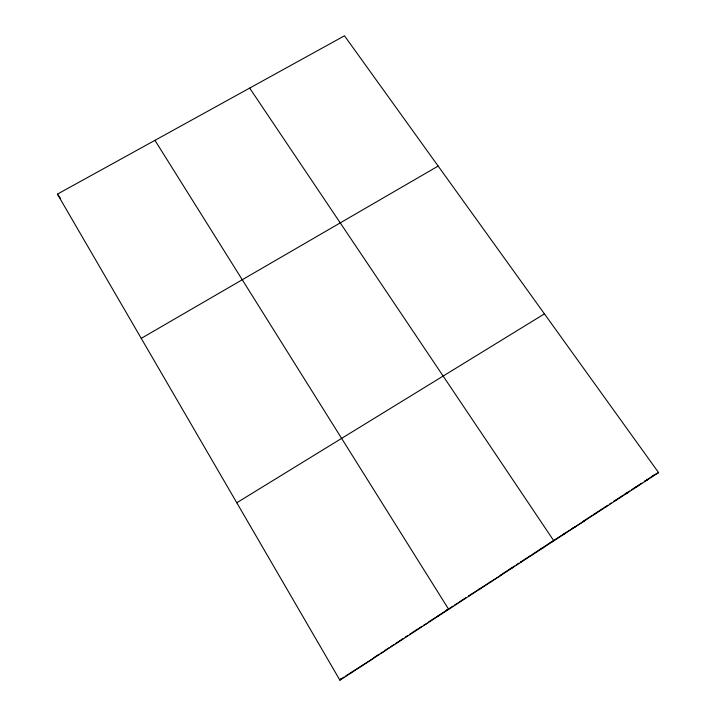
<?xml version="1.0" encoding="UTF-8"?>
<svg xmlns="http://www.w3.org/2000/svg" width="716" height="716" viewBox="0 0 716 716"><rect width="100%" height="100%" fill="white"/><g stroke="black" fill="none" stroke-linecap="round" stroke-linejoin="round"><path stroke-width="1.07" d="M361.956 665.835L362.081 665.316M350.947 673.004L351.225 672.387M339.903 680.2L658.577 472.596L344.477 35.8L57.423 194.126L339.903 680.2L340.726 678.84M340.333 679.484L343.966 677.112M345.783 675.931L372.929 658.684M373.797 657.682L379.185 654.173M380.984 653.001L383.857 651.56M384.573 650.665L389.056 647.747M390.846 646.584L393.531 644.83M395.322 643.666L403.35 638.439M407.798 635.531L405.131 637.276L405.614 637.392M409.579 634.376L422.01 626.276M423.783 625.122L427.219 623.314M428.213 622.24L436.16 617.058M452.879 606.175L437.046 616.485L437.968 616.315M454.633 605.029L457.264 603.311M459.019 602.174L466.018 597.618M500.779 574.966L514.571 565.98M516.299 564.861L518.876 563.179M530.887 555.356L520.595 562.06L522.653 561.138M532.749 554.148L549.503 543.229M551.365 542.021L561.863 535.183M562.731 534.619L585.634 520.111M583.612 521.015L592.266 515.377M603.49 508.065L593.134 514.813L596.159 513.256M604.349 507.501L607.795 505.263M609.513 504.145L611.231 503.017M623.162 495.248L613.809 501.343L617.102 499.607M625.032 494.031L629.695 490.997M631.557 489.78L641.787 483.121M653.824 475.272L644.57 481.304L648.266 479.317M236.781 502.757L544.437 313.868M141.249 338.364L438.156 166.067M652.178 476.068L653.896 475.138M654.755 474.672L658.577 472.596M634.349 487.963L637.911 486.057M624.101 494.64L627.529 492.823M604.277 507.653L606.649 506.427M572.317 528.372L575.073 526.994M562.731 534.754L564.468 533.903M549.888 542.728L553.835 540.831L249.678 88.086M541.144 548.68L543.48 547.579M531.621 555.025L533.089 554.345M510.275 568.781L512.2 567.958M501.701 574.796L468.64 595.909L469.991 595.452M489.529 582.305L491.167 581.66M479.102 589.089L480.597 588.543M458.142 602.747L459.359 602.38M446.65 609.844L448.681 609.334L154.951 140.336M415.808 630.322L416.435 630.34M57.423 194.126L60.556 198.475"/></g></svg>
